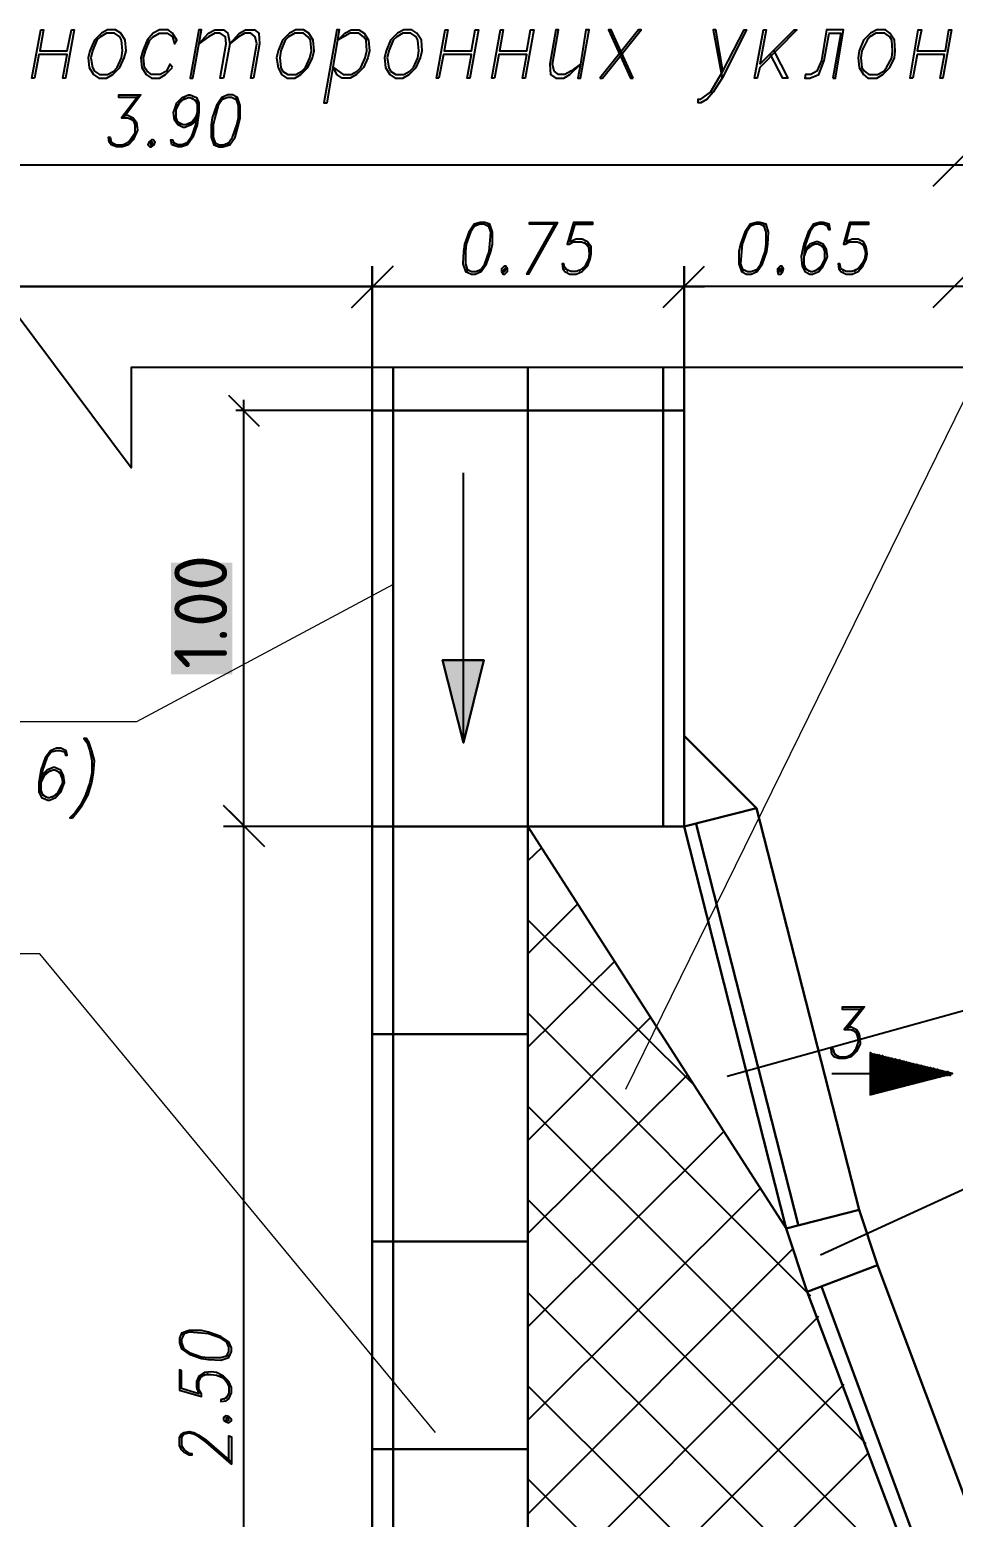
# Model space of a CAD drawing. Header units: millimetres. Extents: x 4241 to 6572, y 870 to 1291.
# Drawn here: x 4897.4 to 4941.8, y 1040.1 to 1111.7 of the extents above; entities that cross this region are included whole.
import ezdxf

# ---------------------------------------------------------------- set-up
doc = ezdxf.new("R2010")
doc.units = ezdxf.units.MM
doc.layers.add('PDF _0', color=7, linetype='Continuous')
doc.layers.add('PDF _Текст', color=7, linetype='Continuous')
doc.styles.add('PDF ISOCPEUR', font='isocpeur.ttf')

msp = doc.modelspace()

# ---------------------------------------------------------------- linework, layer by layer
at = {"layer": 'PDF _0', "lineweight": 25}
for points in [[(4897.6061, 1109.3413), (4897.4791, 1109.3413), (4897.9024, 1111.6697), (4898.0294, 1111.6697), (4897.8601, 1110.6537), (4899.1725, 1110.6537), (4899.3842, 1111.6697), (4899.5112, 1111.6697), (4899.0878, 1109.3413), (4898.9608, 1109.3413), (4899.1725, 1110.4843), (4897.8178, 1110.4843)], [(4901.1199, 1111.6697), (4900.8235, 1111.5004), (4900.4849, 1111.1617), (4900.2732, 1110.6537), (4900.1885, 1110.315), (4900.2309, 1109.8493), (4900.4425, 1109.5106), (4900.6965, 1109.3413), (4901.0776, 1109.3413), (4901.3739, 1109.5106), (4901.7126, 1109.8493), (4901.9242, 1110.315), (4902.0089, 1110.6537), (4901.9666, 1111.1617), (4901.7549, 1111.5004), (4901.5009, 1111.6697)], [(4901.0776, 1111.5004), (4900.7812, 1111.331), (4900.6119, 1111.1617), (4900.4002, 1110.6537), (4900.3155, 1110.315), (4900.4002, 1109.8493), (4900.4849, 1109.68), (4900.7389, 1109.5106), (4901.1199, 1109.5106), (4901.4162, 1109.68), (4901.5856, 1109.8493), (4901.7972, 1110.315), (4901.8396, 1110.6537), (4901.7972, 1111.1617), (4901.7126, 1111.331), (4901.4586, 1111.5004)], [(4904.2527, 1109.8493), (4904.1257, 1110.0187), (4903.9563, 1109.68), (4903.66, 1109.5106), (4903.2366, 1109.5106), (4903.025, 1109.68), (4902.8979, 1109.8493), (4902.8556, 1110.315), (4902.9403, 1110.6537), (4903.152, 1111.1617), (4903.3213, 1111.331), (4903.6176, 1111.5004), (4903.9987, 1111.5004), (4904.2527, 1111.331), (4904.3373, 1110.9924), (4904.4643, 1111.1617), (4904.2527, 1111.5004), (4904.041, 1111.6697), (4903.6176, 1111.6697), (4903.3213, 1111.5004), (4903.025, 1111.1617), (4902.8133, 1110.6537), (4902.7286, 1110.315), (4902.7709, 1109.8493), (4902.9826, 1109.5106), (4903.2366, 1109.3413), (4903.6176, 1109.3413), (4903.914, 1109.5106)], [(4905.2264, 1109.3413), (4905.6497, 1111.6697), (4905.5227, 1111.6697), (4905.0994, 1109.3413)], [(4906.7081, 1109.3413), (4906.5387, 1109.3413), (4906.8351, 1110.9924), (4906.7928, 1111.331), (4906.5387, 1111.5004), (4906.2847, 1111.5004), (4905.9884, 1111.331), (4905.5227, 1110.9924), (4905.9884, 1111.5004), (4906.2847, 1111.6697), (4906.7081, 1111.6697), (4906.9198, 1111.5004), (4907.0044, 1110.9924)], [(4908.1475, 1109.3413), (4908.0205, 1109.3413), (4908.3168, 1110.9924), (4908.2321, 1111.331), (4908.0205, 1111.5004), (4907.7241, 1111.5004), (4907.4278, 1111.331), (4907.0044, 1110.9924), (4907.4701, 1111.5004), (4907.7665, 1111.6697), (4908.1898, 1111.6697), (4908.4015, 1111.5004), (4908.4438, 1110.9924)], [(4910.1795, 1111.6697), (4909.8832, 1111.5004), (4909.5445, 1111.1617), (4909.3328, 1110.6537), (4909.2482, 1110.315), (4909.3328, 1109.8493), (4909.5022, 1109.5106), (4909.7562, 1109.3413), (4910.1372, 1109.3413), (4910.4335, 1109.5106), (4910.7722, 1109.8493), (4910.9839, 1110.315), (4911.0686, 1110.6537), (4911.0262, 1111.1617), (4910.8146, 1111.5004), (4910.5605, 1111.6697)], [(4910.1372, 1111.5004), (4909.8409, 1111.331), (4909.6715, 1111.1617), (4909.4598, 1110.6537), (4909.4175, 1110.315), (4909.4598, 1109.8493), (4909.5445, 1109.68), (4909.7985, 1109.5106), (4910.1795, 1109.5106), (4910.4759, 1109.68), (4910.6452, 1109.8493), (4910.8569, 1110.315), (4910.9416, 1110.6537), (4910.8992, 1111.1617), (4910.7722, 1111.331), (4910.5605, 1111.5004)], [(4911.7036, 1108.1559), (4912.2963, 1111.6697), (4912.1693, 1111.6697), (4911.5342, 1108.1559)], [(4911.9999, 1109.8493), (4912.4656, 1109.5106), (4912.8466, 1109.5106), (4913.143, 1109.68), (4913.3123, 1109.8493), (4913.524, 1110.315), (4913.6087, 1110.6537), (4913.5663, 1111.1617), (4913.4393, 1111.331), (4913.2276, 1111.5004), (4912.8043, 1111.5004), (4912.2116, 1111.1617), (4912.5503, 1111.5004), (4912.8466, 1111.6697), (4913.2276, 1111.6697), (4913.4816, 1111.5004), (4913.6933, 1111.1617), (4913.7357, 1110.6537), (4913.651, 1110.315), (4913.4393, 1109.8493), (4913.1006, 1109.5106), (4912.8043, 1109.3413), (4912.4233, 1109.3413), (4912.1693, 1109.5106)], [(4915.3867, 1111.6697), (4915.0904, 1111.5004), (4914.7517, 1111.1617), (4914.54, 1110.6537), (4914.4554, 1110.315), (4914.4977, 1109.8493), (4914.7094, 1109.5106), (4914.9634, 1109.3413), (4915.3444, 1109.3413), (4915.6407, 1109.5106), (4915.9794, 1109.8493), (4916.1911, 1110.315), (4916.2757, 1110.6537), (4916.2334, 1111.1617), (4916.0217, 1111.5004), (4915.7677, 1111.6697)], [(4915.3444, 1111.5004), (4915.048, 1111.331), (4914.8787, 1111.1617), (4914.667, 1110.6537), (4914.5824, 1110.315), (4914.667, 1109.8493), (4914.7517, 1109.68), (4915.0057, 1109.5106), (4915.3867, 1109.5106), (4915.6831, 1109.68), (4915.8524, 1109.8493), (4916.0641, 1110.315), (4916.1064, 1110.6537), (4916.0641, 1111.1617), (4915.9794, 1111.331), (4915.7254, 1111.5004)], [(4917.0801, 1109.3413), (4916.9531, 1109.3413), (4917.3765, 1111.6697), (4917.5035, 1111.6697), (4917.3341, 1110.6537), (4918.6465, 1110.6537), (4918.8158, 1111.6697), (4918.9852, 1111.6697), (4918.5618, 1109.3413), (4918.4348, 1109.3413), (4918.6465, 1110.4843), (4917.2918, 1110.4843)], [(4919.7472, 1109.3413), (4919.6202, 1109.3413), (4920.0435, 1111.6697), (4920.1705, 1111.6697), (4920.0012, 1110.6537), (4921.3136, 1110.6537), (4921.4829, 1111.6697), (4921.6523, 1111.6697), (4921.2289, 1109.3413), (4921.1019, 1109.3413), (4921.3136, 1110.4843), (4919.9589, 1110.4843)], [(4923.896, 1110.0187), (4923.4303, 1109.68), (4923.134, 1109.5106), (4922.8376, 1109.5106), (4922.626, 1109.68), (4922.5413, 1110.0187), (4922.8376, 1111.6697), (4922.7106, 1111.6697), (4922.4143, 1110.0187), (4922.4566, 1109.5106), (4922.7106, 1109.3413), (4923.0916, 1109.3413), (4923.388, 1109.5106), (4923.896, 1110.0187), (4923.769, 1109.3413), (4923.896, 1109.3413), (4924.3194, 1111.6697), (4924.15, 1111.6697)], [(4924.8274, 1109.3413), (4924.9544, 1109.3413), (4926.8171, 1111.6697), (4926.6901, 1111.6697)], [(4926.4361, 1109.3413), (4925.3777, 1111.6697), (4925.2507, 1111.6697), (4926.3091, 1109.3413)], [(4932.5323, 1110.0187), (4934.1834, 1111.6697), (4934.3104, 1111.6697), (4932.5323, 1109.8493), (4932.4053, 1109.3413), (4932.2783, 1109.3413), (4932.7016, 1111.6697), (4932.8287, 1111.6697)], [(4936.0461, 1109.3413), (4936.1731, 1109.3413), (4936.5541, 1111.6697), (4935.7498, 1111.6697), (4935.4957, 1110.188), (4935.2841, 1109.68), (4934.9877, 1109.5106), (4934.7337, 1109.5106), (4934.6914, 1109.3413), (4934.9454, 1109.3413), (4935.3687, 1109.5106), (4935.6228, 1110.188), (4935.8768, 1111.5004), (4936.4271, 1111.5004)], [(4938.1628, 1111.6697), (4937.8665, 1111.5004), (4937.5278, 1111.1617), (4937.3161, 1110.6537), (4937.2738, 1110.315), (4937.3161, 1109.8493), (4937.5278, 1109.5106), (4937.7395, 1109.3413), (4938.1628, 1109.3413), (4938.4592, 1109.5106), (4938.7979, 1109.8493), (4939.0095, 1110.315), (4939.0519, 1110.6537), (4939.0095, 1111.1617), (4938.7979, 1111.5004), (4938.5862, 1111.6697)], [(4938.1205, 1111.5004), (4937.8242, 1111.331), (4937.6972, 1111.1617), (4937.4431, 1110.6537), (4937.4008, 1110.315), (4937.4431, 1109.8493), (4937.5702, 1109.68), (4937.7818, 1109.5106), (4938.2052, 1109.5106), (4938.5015, 1109.68), (4938.6285, 1109.8493), (4938.8825, 1110.315), (4938.9249, 1110.6537), (4938.8825, 1111.1617), (4938.7979, 1111.331), (4938.5439, 1111.5004)], [(4939.8986, 1109.3413), (4939.7716, 1109.3413), (4940.1526, 1111.6697), (4940.3219, 1111.6697), (4940.1102, 1110.6537), (4941.465, 1110.6537), (4941.6343, 1111.6697), (4941.7613, 1111.6697), (4941.3379, 1109.3413), (4941.2109, 1109.3413), (4941.4226, 1110.4843), (4940.1102, 1110.4843)], [(4918.2655, 1077.3362), (4917.2494, 1081.3157), (4919.2392, 1081.3157)], [(4899.4265, 1073.7377), (4899.6382, 1073.9917), (4899.8922, 1074.3304), (4900.1885, 1074.8384), (4900.3579, 1075.4311), (4900.4425, 1075.8968), (4900.4849, 1076.4895), (4900.3579, 1076.9552), (4900.2309, 1077.3362), (4900.1039, 1077.5479), (4899.9768, 1077.5479), (4900.1462, 1077.3362), (4900.2732, 1076.9552), (4900.3579, 1076.4895), (4900.3579, 1075.8968), (4900.2732, 1075.4311), (4900.0615, 1074.8384), (4899.8075, 1074.3304), (4899.5535, 1073.9917), (4899.2995, 1073.7377)], [(4941.1263, 1061.249), (4940.6183, 1061.7147)]]:
    msp.add_lwpolyline(points, close=True, dxfattribs=at)
for points in [[(4930.7542, 1109.68), (4931.7703, 1111.6697), (4931.8973, 1111.6697), (4930.7119, 1109.3413), (4930.2886, 1108.6639), (4929.9922, 1108.3253), (4929.6959, 1108.1559), (4929.5689, 1108.1559), (4929.5689, 1108.3253), (4929.6959, 1108.3253), (4930.1616, 1108.6639), (4930.7542, 1109.68), (4930.4156, 1111.6697), (4930.2886, 1111.6697), (4930.7119, 1109.3413)], [(4933.2097, 1110.6537), (4933.887, 1109.3413), (4933.633, 1109.3413), (4933.0403, 1110.4843)], [(4984.2654, 973.0232), (4984.2654, 1059.3439), (4980.286, 1059.3439), (4989.0916, 1065.9481), (4984.2654, 1065.9481), (4984.2654, 1095.4132), (4902.2629, 1095.4132), (4902.2629, 1090.587), (4895.6587, 1099.3926)], [(4919.2392, 1081.3157), (4917.2494, 1081.3157), (4918.2655, 1077.3362), (4919.2392, 1081.3157), (4917.2494, 1081.3157), (4918.2655, 1077.3362), (4918.2655, 1090.333)], [(4899.0455, 1076.9552), (4899.0878, 1076.7435), (4899.1725, 1076.7435), (4899.1302, 1076.9552), (4898.8761, 1077.0822), (4898.6645, 1077.0822), (4898.3681, 1076.9552), (4898.1141, 1076.6165), (4897.9024, 1076.0238), (4897.8178, 1075.4311), (4897.8178, 1074.9654), (4897.9448, 1074.7114), (4898.2411, 1074.5844), (4898.3258, 1074.5844), (4898.6221, 1074.7114), (4898.8761, 1074.9654), (4899.0031, 1075.3041), (4899.0455, 1075.4311), (4899.0031, 1075.7698), (4898.8761, 1076.0238), (4898.5798, 1076.1508), (4898.4951, 1076.1508), (4898.1988, 1076.0238), (4897.9448, 1075.7698)], [(4930.9659, 1061.2913), (4989.8113, 1077.6325), (5023.8061, 1077.6325)], [(4935.4534, 1052.6973), (4989.8113, 1077.6325), (4944.259, 1013.6223)], [(4898.4528, 1076.9552), (4898.1988, 1076.6165), (4897.9871, 1076.0238), (4897.9024, 1075.4311), (4897.9024, 1074.9654), (4898.1565, 1074.7114)], [(4899.0878, 1076.8705), (4898.8338, 1076.9552), (4898.6645, 1076.9552), (4898.3258, 1076.8705)], [(4898.9608, 1075.5581), (4898.8338, 1075.8968), (4898.5798, 1076.0238), (4898.4951, 1076.0238), (4898.1565, 1075.8968), (4897.9024, 1075.5581)], [(4898.3681, 1076.0238), (4898.0718, 1075.7698), (4897.9024, 1075.4311)], [(4898.4528, 1074.7114), (4898.7491, 1074.9654), (4898.9185, 1075.3041), (4898.9608, 1075.4311), (4898.9185, 1075.7698), (4898.6645, 1076.0238)], [(4897.8601, 1075.1771), (4897.9871, 1074.8384), (4898.2411, 1074.7114), (4898.3258, 1074.7114), (4898.6645, 1074.8384), (4898.9185, 1075.1771)], [(4921.3559, 1073.3144), (4933.8024, 1053.9674)], [(4921.3559, 1071.6633), (4922.0333, 1072.2984)], [(4921.3559, 1067.1758), (4923.769, 1069.5889)], [(4929.3995, 1060.8256), (4921.3559, 1068.8269)], [(4921.3559, 1062.6884), (4925.5471, 1066.8372)], [(4934.9877, 1050.7076), (4921.3559, 1064.3394)], [(4921.3559, 1058.2009), (4927.2828, 1064.1277)], [(4937.4431, 1064.5087), (4936.5118, 1064.5087), (4936.5118, 1064.6358), (4937.5702, 1064.6358), (4936.7235, 1063.535)], [(4937.4855, 1064.6358), (4936.5965, 1063.535), (4936.8928, 1063.535), (4937.1468, 1063.4504), (4937.2738, 1063.0694)], [(4936.7235, 1063.6621), (4936.9351, 1063.6621), (4937.1891, 1063.535), (4937.3161, 1063.3234), (4937.3585, 1062.9424), (4937.3585, 1062.8577), (4937.1891, 1062.4767), (4936.9351, 1062.2227), (4936.6388, 1062.138), (4936.3424, 1062.138), (4936.0884, 1062.2227), (4936.0038, 1062.3497), (4935.9614, 1062.6037), (4936.0461, 1062.6037), (4936.1308, 1062.3497), (4936.3848, 1062.2227), (4936.6811, 1062.2227), (4936.9775, 1062.3497), (4937.2315, 1062.7307)], [(4936.9775, 1063.535), (4937.2315, 1063.3234), (4937.2738, 1062.9424), (4937.2315, 1062.8577), (4937.1045, 1062.4767), (4936.7658, 1062.2227)], [(4936.3001, 1062.2227), (4936.0461, 1062.4767)], [(4937.8242, 1060.4023), (4941.8036, 1061.4183), (4937.8242, 1062.392)], [(4937.8665, 1060.4023), (4937.8665, 1062.4343), (4939.4752, 1060.8256)], [(4937.8665, 1062.392), (4939.4329, 1060.8256)], [(4937.8665, 1062.3497), (4939.3905, 1060.7833)], [(4937.8665, 1062.265), (4939.3482, 1060.7833)], [(4937.8665, 1062.1803), (4939.3059, 1060.7833), (4937.8665, 1062.2227)], [(4937.8665, 1062.138), (4939.2635, 1060.7833)], [(4937.8665, 1062.0957), (4939.2212, 1060.741)], [(4937.8665, 1062.0533), (4939.1789, 1060.741)], [(4937.8665, 1062.011), (4939.1365, 1060.741)], [(4937.8665, 1061.9263), (4939.0942, 1060.741), (4937.8665, 1061.9687)], [(4937.9088, 1062.392), (4939.5176, 1060.8256)], [(4937.9935, 1062.392), (4939.5599, 1060.8256)], [(4938.0358, 1062.392), (4939.5599, 1060.868)], [(4938.1205, 1062.3497), (4939.6022, 1060.868)], [(4938.1628, 1062.3497), (4939.6446, 1060.868)], [(4938.2475, 1062.3497), (4939.6869, 1060.868)], [(4938.2898, 1062.3073), (4939.7292, 1060.868)], [(4938.3322, 1062.3073), (4939.7716, 1060.9103), (4938.4168, 1062.3073)], [(4938.4592, 1062.265), (4939.8139, 1060.9103)], [(4938.5439, 1062.265), (4939.8562, 1060.9103)], [(4938.5862, 1062.2227), (4939.8986, 1060.9103)], [(4938.6285, 1062.2227), (4939.9409, 1060.9526)], [(4938.7132, 1062.2227), (4939.9832, 1060.9526)], [(4938.7555, 1062.1803), (4940.0256, 1060.9526), (4938.8402, 1062.1803)], [(4938.8825, 1062.1803), (4940.0679, 1060.9526)], [(4938.9249, 1062.138), (4940.1102, 1060.995)], [(4939.0095, 1062.138), (4940.1526, 1060.995)], [(4939.0519, 1062.138), (4940.1949, 1060.995)], [(4939.1365, 1062.0957), (4940.2372, 1060.995)], [(4939.1789, 1062.0957), (4940.2796, 1061.0373), (4939.2635, 1062.0957)], [(4939.3059, 1062.0533), (4940.3219, 1061.0373)], [(4939.3482, 1062.0533), (4940.3642, 1061.0373)], [(4939.4329, 1062.0533), (4940.4066, 1061.0373)], [(4939.4752, 1062.011), (4940.4489, 1061.0796)], [(4939.5599, 1062.011), (4940.4913, 1061.0796), (4939.6022, 1061.9687)], [(4939.6446, 1061.9687), (4940.5336, 1061.0796)], [(4939.7292, 1061.9687), (4940.5759, 1061.0796)], [(4921.3559, 1053.7134), (4929.0609, 1061.376)], [(4936.0038, 1061.4183), (4941.8036, 1061.4183), (4939.8986, 1061.4183)], [(4937.8665, 1061.884), (4939.0519, 1060.6986)], [(4937.8665, 1061.8417), (4939.0095, 1060.6986)], [(4937.8665, 1061.7993), (4938.9672, 1060.6986)], [(4937.8665, 1061.757), (4938.9249, 1060.6986)], [(4937.8665, 1061.7147), (4938.8825, 1060.6563)], [(4937.8665, 1061.63), (4938.8402, 1060.6563), (4937.8665, 1061.6723)], [(4937.8665, 1061.5453), (4938.7979, 1060.6563)], [(4937.8665, 1061.503), (4938.7555, 1060.6563)], [(4937.8665, 1061.4606), (4938.7132, 1060.6139)], [(4937.8665, 1061.4183), (4938.6709, 1060.6139)], [(4937.8665, 1061.376), (4938.6285, 1060.6139)], [(4937.8665, 1061.2913), (4938.5862, 1060.6139), (4937.8665, 1061.3336)], [(4939.7716, 1061.9263), (4940.6183, 1061.122)], [(4939.8562, 1061.9263), (4940.6606, 1061.122)], [(4939.8986, 1061.9263), (4940.7029, 1061.122)], [(4939.9832, 1061.884), (4940.7453, 1061.122)], [(4940.0256, 1061.884), (4940.7453, 1061.1643)], [(4940.0679, 1061.884), (4940.7876, 1061.1643)], [(4940.1526, 1061.8417), (4940.8299, 1061.1643)], [(4940.1949, 1061.8417), (4940.8723, 1061.1643)], [(4940.2796, 1061.8417), (4940.9146, 1061.1643)], [(4940.3219, 1061.7993), (4940.9569, 1061.2066), (4940.3642, 1061.7993)], [(4940.4489, 1061.7993), (4940.9993, 1061.2066)], [(4940.4913, 1061.757), (4941.0416, 1061.2066)], [(4940.5759, 1061.757), (4941.0839, 1061.2066)], [(4940.6606, 1061.7147), (4941.1686, 1061.249)], [(4941.2109, 1061.249), (4940.7453, 1061.7147), (4941.2109, 1061.249), (4940.7876, 1061.6723)], [(4941.2533, 1061.249), (4940.8723, 1061.6723), (4941.2533, 1061.249)], [(4940.9146, 1061.6723), (4941.2956, 1061.2913)], [(4941.3379, 1061.2913), (4940.9993, 1061.63), (4941.3379, 1061.2913)], [(4941.0416, 1061.63), (4941.3803, 1061.2913)], [(4941.4226, 1061.2913), (4941.0839, 1061.63), (4941.4226, 1061.2913)], [(4941.1686, 1061.5876), (4941.465, 1061.3336), (4941.2109, 1061.5876), (4941.465, 1061.3336)], [(4941.2956, 1061.5876), (4941.5073, 1061.3336)], [(4941.5496, 1061.3336), (4941.3379, 1061.5453), (4941.5496, 1061.3336)], [(4941.3803, 1061.5453), (4941.592, 1061.3336), (4941.465, 1061.503), (4941.6343, 1061.376), (4941.465, 1061.503), (4941.6343, 1061.376), (4941.5073, 1061.4606), (4941.6343, 1061.376), (4941.5073, 1061.4606), (4941.6343, 1061.376)], [(4941.6343, 1061.376), (4941.465, 1061.503), (4941.6343, 1061.376)], [(4941.465, 1061.503), (4941.592, 1061.3336)], [(4941.5073, 1061.503), (4941.719, 1061.3336), (4941.592, 1061.503)], [(4941.6766, 1061.3336), (4941.5073, 1061.4606), (4941.6766, 1061.3336)], [(4941.5496, 1061.5453), (4941.719, 1061.376)], [(4941.592, 1061.4606), (4941.6766, 1061.376)], [(4937.8665, 1061.249), (4938.5439, 1060.5716)], [(4937.8665, 1061.2066), (4938.5015, 1060.5716)], [(4937.8665, 1061.1643), (4938.4592, 1060.5716)], [(4937.8665, 1061.122), (4938.4168, 1060.5716)], [(4937.8665, 1061.0796), (4938.3745, 1060.5716)], [(4937.8665, 1061.0373), (4938.3745, 1060.5293)], [(4937.8665, 1060.995), (4938.3322, 1060.5293)], [(4937.8665, 1060.9526), (4938.2898, 1060.5293)], [(4937.8665, 1060.9103), (4938.2475, 1060.5293)], [(4937.8665, 1060.868), (4938.2052, 1060.4869)], [(4937.8665, 1060.7833), (4938.1628, 1060.4869)], [(4937.8665, 1060.6986), (4938.1205, 1060.4869), (4937.8665, 1060.741)], [(4937.8665, 1060.6563), (4938.0782, 1060.4869)], [(4937.8665, 1060.6139), (4938.0358, 1060.4446)], [(4937.8665, 1060.5716), (4937.9935, 1060.4446)], [(4937.6548, 1043.5954), (4921.3559, 1059.8519)], [(4937.8665, 1060.5293), (4937.9512, 1060.4446)], [(4937.8665, 1060.4446), (4937.9088, 1060.4446), (4937.8665, 1060.4869)], [(4921.3559, 1049.2259), (4930.7966, 1058.6242)], [(4921.3559, 1044.7384), (4932.5746, 1055.9148)], [(4940.2796, 1036.4408), (4921.3559, 1055.3644)], [(4921.3559, 1040.2086), (4934.141, 1052.9937)], [(4941.8883, 1030.3869), (4940.6183, 1031.6569), (4921.3559, 1050.8769)], [(4921.3559, 1035.7211), (4935.3687, 1049.7339)], [(4921.3559, 1031.2336), (4936.5965, 1046.4741)], [(4941.8883, 1025.8994), (4937.4855, 1030.3022), (4921.3559, 1046.3895)], [(4921.3559, 1026.7461), (4937.7818, 1043.172)], [(4941.8883, 1021.4119), (4934.3527, 1028.9475), (4921.3559, 1041.902)]]:
    msp.add_lwpolyline(points, dxfattribs=at)
at = {"layer": 'PDF _0', "color": 5, "lineweight": 25}
for points in [[(4902.6016, 1108.4099), (4901.6702, 1108.4099), (4901.6702, 1108.5369), (4902.7286, 1108.5369), (4901.8819, 1107.4362)], [(4902.6439, 1108.5369), (4901.7972, 1107.4362), (4902.0936, 1107.4362), (4902.3476, 1107.3092), (4902.4746, 1106.9706)], [(4905.3957, 1107.3092), (4905.1417, 1107.0976), (4904.8454, 1106.9706), (4904.7607, 1106.9706), (4904.5067, 1107.0976), (4904.3373, 1107.3092), (4904.295, 1107.6902), (4904.3373, 1107.8172), (4904.4643, 1108.1559), (4904.7183, 1108.4099), (4905.0147, 1108.5369), (4905.0994, 1108.5369), (4905.3957, 1108.4099), (4905.5227, 1108.1559), (4905.5227, 1107.6902), (4905.438, 1107.0976), (4905.2264, 1106.5049), (4904.9724, 1106.1239), (4904.676, 1106.0392), (4904.5067, 1106.0392), (4904.2103, 1106.1239), (4904.168, 1106.3779), (4904.2527, 1106.3779), (4904.3373, 1106.1239)], [(4904.676, 1107.0976), (4904.422, 1107.3092), (4904.422, 1107.6902), (4904.422, 1107.8172), (4904.5913, 1108.1559), (4904.8877, 1108.4099)], [(4904.422, 1107.9443), (4904.676, 1108.2829), (4905.0147, 1108.4099), (4905.0994, 1108.4099), (4905.3534, 1108.2829), (4905.4804, 1107.9443)], [(4905.184, 1108.4099), (4905.438, 1108.1559), (4905.438, 1107.6902), (4905.3534, 1107.0976), (4905.1417, 1106.5049), (4904.8877, 1106.1239)], [(4906.7081, 1108.4099), (4906.4541, 1108.0289), (4906.2847, 1107.4362), (4906.2001, 1107.0976), (4906.2001, 1106.5049), (4906.3271, 1106.1239)], [(4907.3431, 1108.2829), (4907.0891, 1108.4099), (4906.9198, 1108.4099), (4906.5811, 1108.2829)], [(4906.8774, 1106.1239), (4907.1314, 1106.5049), (4907.3431, 1107.0976), (4907.4278, 1107.4362), (4907.4278, 1108.0289), (4907.3008, 1108.4099)], [(4901.9242, 1107.5632), (4902.0936, 1107.5632), (4902.3476, 1107.4362), (4902.5169, 1107.2246), (4902.5593, 1106.8435), (4902.5169, 1106.7165), (4902.3476, 1106.3779), (4902.1359, 1106.1239), (4901.8396, 1106.0392), (4901.5432, 1106.0392), (4901.2892, 1106.1239), (4901.2046, 1106.2509), (4901.1622, 1106.5049), (4901.2469, 1106.5049), (4901.2892, 1106.2509), (4901.5432, 1106.1239), (4901.8396, 1106.1239), (4902.1359, 1106.2509), (4902.3899, 1106.6319)], [(4902.1783, 1107.4362), (4902.4323, 1107.2246), (4902.4323, 1106.8435), (4902.4323, 1106.7165), (4902.2629, 1106.3779), (4901.9242, 1106.1239)], [(4905.438, 1107.5632), (4905.184, 1107.2246), (4904.8877, 1107.0976), (4904.7607, 1107.0976), (4904.5067, 1107.2246), (4904.3797, 1107.5632)], [(4905.438, 1107.6902), (4905.311, 1107.3092), (4904.9724, 1107.0976)], [(4901.4586, 1106.1239), (4901.2046, 1106.3779)], [(4905.0147, 1106.2509), (4904.7183, 1106.1239), (4904.5067, 1106.1239), (4904.2527, 1106.2509)], [(4906.2424, 1106.2509), (4906.4964, 1106.1239), (4906.7081, 1106.1239), (4907.0044, 1106.2509)], [(4940.8723, 1104.1341), (4942.862, 1106.1239)], [(4942.862, 1105.1502), (4863.1879, 1105.1502)], [(4918.8582, 1102.3137), (4918.6042, 1101.9327), (4918.3925, 1101.34), (4918.3502, 1101.0013), (4918.3502, 1100.4087), (4918.4772, 1100.0276)], [(4919.4932, 1102.1867), (4919.2392, 1102.3137), (4919.0698, 1102.3137), (4918.7312, 1102.1867)], [(4919.0275, 1100.0276), (4919.2815, 1100.4087), (4919.4932, 1101.0013), (4919.5355, 1101.34), (4919.5779, 1101.9327), (4919.4509, 1102.3137)], [(4922.6683, 1102.3137), (4921.4406, 1102.3137), (4921.4406, 1102.3984), (4922.7953, 1102.3984), (4921.3983, 1099.9006), (4921.3136, 1099.9006), (4922.7106, 1102.3984)], [(4924.277, 1100.4933), (4924.023, 1100.1546), (4923.6843, 1100.0276), (4923.4303, 1100.0276), (4923.134, 1100.1546), (4923.0916, 1100.4087), (4923.007, 1100.4087), (4923.0493, 1100.1546), (4923.134, 1100.0276), (4923.388, 1099.9006), (4923.6843, 1099.9006), (4923.9807, 1100.0276), (4924.2347, 1100.2817), (4924.3617, 1100.6203), (4924.404, 1100.8743), (4924.404, 1101.213), (4924.2347, 1101.467), (4923.9807, 1101.594), (4923.6843, 1101.594), (4923.388, 1101.467), (4923.642, 1102.3137), (4924.4887, 1102.3137), (4924.4887, 1102.3984), (4923.5573, 1102.3984), (4923.261, 1101.34), (4923.3457, 1101.34), (4923.5573, 1101.467), (4923.9383, 1101.467), (4924.2347, 1101.34), (4924.3617, 1101.0013)], [(4932.1513, 1102.3137), (4931.8973, 1101.9327), (4931.6856, 1101.34), (4931.6433, 1101.0013), (4931.6009, 1100.4087), (4931.7279, 1100.0276)], [(4932.7863, 1102.1867), (4932.5323, 1102.3137), (4932.3206, 1102.3137), (4932.0243, 1102.1867)], [(4932.3206, 1100.0276), (4932.5746, 1100.4087), (4932.7863, 1101.0013), (4932.8287, 1101.34), (4932.8287, 1101.9327), (4932.7016, 1102.3137)], [(4935.7498, 1102.3137), (4935.8344, 1102.0597), (4935.9191, 1102.0597), (4935.8768, 1102.3137), (4935.5804, 1102.3984), (4935.4111, 1102.3984), (4935.1147, 1102.3137), (4934.8607, 1101.9327), (4934.649, 1101.34), (4934.522, 1100.7473), (4934.5644, 1100.2817), (4934.6914, 1100.0276), (4934.9454, 1099.9006), (4935.0724, 1099.9006), (4935.3687, 1100.0276), (4935.5804, 1100.2817), (4935.7498, 1100.6203), (4935.7921, 1100.7473), (4935.7498, 1101.086), (4935.5804, 1101.34), (4935.3264, 1101.467), (4935.2417, 1101.467), (4934.9454, 1101.34), (4934.6914, 1101.086)], [(4935.1994, 1102.3137), (4934.9454, 1101.9327), (4934.7337, 1101.34), (4934.649, 1100.7473), (4934.649, 1100.2817), (4934.9031, 1100.0276)], [(4935.8344, 1102.1867), (4935.5804, 1102.3137), (4935.3687, 1102.3137), (4935.0724, 1102.1867)], [(4937.5278, 1100.4933), (4937.2738, 1100.1546), (4936.9775, 1100.0276), (4936.6811, 1100.0276), (4936.4271, 1100.1546), (4936.3848, 1100.4087), (4936.3001, 1100.4087), (4936.3424, 1100.1546), (4936.4271, 1100.0276), (4936.6811, 1099.9006), (4936.9775, 1099.9006), (4937.2738, 1100.0276), (4937.4855, 1100.2817), (4937.6548, 1100.6203), (4937.6972, 1100.8743), (4937.6548, 1101.213), (4937.5278, 1101.467), (4937.2738, 1101.594), (4936.9775, 1101.594), (4936.6811, 1101.467), (4936.8928, 1102.3137), (4937.7818, 1102.3137), (4937.7818, 1102.3984), (4936.8505, 1102.3984), (4936.5541, 1101.34), (4936.6388, 1101.34), (4936.8505, 1101.467), (4937.2315, 1101.467), (4937.4855, 1101.34), (4937.6125, 1101.0013)], [(4924.0653, 1101.467), (4924.277, 1101.213), (4924.3194, 1100.8743), (4924.277, 1100.6203), (4924.1077, 1100.2817), (4923.8113, 1100.0276)], [(4937.3161, 1101.467), (4937.5702, 1101.213), (4937.6125, 1100.8743), (4937.5702, 1100.6203), (4937.4008, 1100.2817), (4937.0621, 1100.0276)], [(4935.7074, 1100.8743), (4935.5804, 1101.213), (4935.3264, 1101.34), (4935.1994, 1101.34), (4934.9031, 1101.213), (4934.649, 1100.8743)], [(4935.1147, 1101.34), (4934.7761, 1101.086), (4934.649, 1100.7473)], [(4935.1571, 1100.0276), (4935.4957, 1100.2817), (4935.6651, 1100.6203), (4935.6651, 1100.7473), (4935.6651, 1101.086), (4935.4111, 1101.34)], [(4918.3925, 1100.1546), (4918.6465, 1100.0276), (4918.8582, 1100.0276), (4919.1545, 1100.1546)], [(4923.3033, 1100.0276), (4923.0916, 1100.2817)], [(4927.8755, 1098.2919), (4929.8652, 1100.2817)], [(4931.6856, 1100.1546), (4931.9396, 1100.0276), (4932.109, 1100.0276), (4932.4476, 1100.1546)], [(4934.6067, 1100.4933), (4934.7337, 1100.1546), (4934.9877, 1100.0276), (4935.0724, 1100.0276), (4935.3687, 1100.1546), (4935.6228, 1100.4933)], [(4936.5965, 1100.0276), (4936.3424, 1100.2817)], [(4940.8723, 1098.2919), (4942.862, 1100.2817)], [(4942.862, 1099.308), (4862.5529, 1099.308), (4929.8652, 1099.308)], [(4908.4438, 1092.5767), (4906.9621, 1094.0584)], [(4907.6818, 1072.8487), (4907.6818, 1093.8468)], [(4913.8203, 1093.3387), (4907.3008, 1093.3387)], [(4908.6978, 1072.3407), (4906.7081, 1074.3304)], [(4906.9621, 1074.0764), (4908.4438, 1072.5947)], [(4907.6818, 1022.3433), (4907.6818, 1073.9917)], [(4913.8627, 1073.3144), (4906.7081, 1073.3144)], [(4910.8146, 1073.3144), (4907.3008, 1073.3144)], [(4906.9621, 1048.4215), (4906.5811, 1048.6755), (4905.9884, 1048.8872), (4905.6497, 1048.9295), (4905.057, 1048.9719), (4904.676, 1048.8449)], [(4904.803, 1048.8872), (4904.676, 1048.6332), (4904.676, 1048.4639), (4904.803, 1048.1252)], [(4906.8351, 1047.7865), (4906.9621, 1048.0405), (4906.9621, 1048.2522), (4906.8351, 1048.5485)], [(4904.676, 1048.2522), (4905.057, 1047.9982), (4905.6497, 1047.7865), (4905.9884, 1047.7442), (4906.5811, 1047.7442), (4906.9621, 1047.8712)], [(4906.4964, 1046.8975), (4906.8351, 1046.6435), (4906.9621, 1046.3471), (4906.9621, 1046.0508), (4906.8351, 1045.7968), (4906.5811, 1045.7121), (4906.5811, 1045.6274), (4906.8351, 1045.6698), (4906.9621, 1045.7544), (4907.0891, 1046.0508), (4907.0891, 1046.3048), (4906.9621, 1046.6011), (4906.7081, 1046.8551), (4906.3694, 1047.0245), (4906.1154, 1047.0668), (4905.7767, 1047.0245), (4905.5227, 1046.8551), (4905.3957, 1046.6011), (4905.3957, 1046.3048), (4905.5227, 1046.0084), (4904.676, 1046.2624), (4904.676, 1047.1091), (4904.5913, 1047.1515), (4904.5913, 1046.1778), (4905.6497, 1045.8814), (4905.6497, 1046.0084), (4905.5227, 1046.2201), (4905.5227, 1046.6011), (4905.6497, 1046.8551), (4905.9884, 1046.9821)], [(4905.5227, 1046.6858), (4905.7767, 1046.9398), (4906.1154, 1046.9398), (4906.3694, 1046.8975), (4906.7081, 1046.7705), (4906.9621, 1046.4318)], [(4906.9621, 1045.9661), (4906.7081, 1045.7121)], [(4906.9621, 1042.7063), (4906.9621, 1043.9764), (4907.0891, 1043.934), (4907.0891, 1042.6217), (4905.8614, 1043.68), (4905.5227, 1043.934), (4905.2687, 1044.061), (4905.057, 1044.1034), (4904.803, 1044.061), (4904.676, 1043.8917), (4904.676, 1043.5107), (4904.803, 1043.299), (4905.057, 1043.1297), (4905.184, 1043.1297), (4905.184, 1043.045), (4905.057, 1043.045), (4904.803, 1043.172), (4904.676, 1043.299), (4904.5913, 1043.5107), (4904.5913, 1043.8917), (4904.676, 1044.061), (4904.803, 1044.1457), (4905.057, 1044.188), (4905.2687, 1044.1457), (4905.5227, 1044.0187), (4905.8614, 1043.7647), (4907.0891, 1042.7063)]]:
    msp.add_lwpolyline(points, dxfattribs=at)
for points in [[(4906.9198, 1108.5369), (4906.6234, 1108.4099), (4906.3694, 1108.0289), (4906.1577, 1107.4362), (4906.1154, 1107.0976), (4906.1154, 1106.5049), (4906.2424, 1106.1239), (4906.4964, 1106.0392), (4906.6657, 1106.0392), (4907.0044, 1106.1239), (4907.2584, 1106.5049), (4907.4278, 1107.0976), (4907.5124, 1107.4362), (4907.5124, 1108.0289), (4907.3854, 1108.4099), (4907.1314, 1108.5369)], [(4903.2366, 1106.3779), (4903.1096, 1106.2509), (4903.0673, 1106.1239), (4903.152, 1106.0392), (4903.2366, 1106.0392), (4903.3636, 1106.1239), (4903.406, 1106.2509), (4903.3213, 1106.3779)], [(4903.1943, 1106.2509), (4903.1943, 1106.1239), (4903.279, 1106.1239), (4903.279, 1106.2509)], [(4919.0698, 1102.3984), (4918.7735, 1102.3137), (4918.5195, 1101.9327), (4918.3078, 1101.34), (4918.2655, 1101.0013), (4918.2231, 1100.4087), (4918.3502, 1100.0276), (4918.6465, 1099.9006), (4918.8158, 1099.9006), (4919.1122, 1100.0276), (4919.3662, 1100.4087), (4919.5779, 1101.0013), (4919.6625, 1101.34), (4919.6625, 1101.9327), (4919.5355, 1102.3137), (4919.2815, 1102.3984)], [(4932.363, 1102.3984), (4932.0666, 1102.3137), (4931.8126, 1101.9327), (4931.6009, 1101.34), (4931.5163, 1101.0013), (4931.5163, 1100.4087), (4931.6433, 1100.0276), (4931.8973, 1099.9006), (4932.109, 1099.9006), (4932.4053, 1100.0276), (4932.6593, 1100.4087), (4932.871, 1101.0013), (4932.9133, 1101.34), (4932.9557, 1101.9327), (4932.8287, 1102.3137), (4932.5323, 1102.3984)], [(4914.8787, 1100.2817), (4912.889, 1098.2919)], [(4913.8627, 1100.2817), (4913.8627, 1095.4132)], [(4920.2129, 1100.2817), (4920.0859, 1100.1546), (4920.0859, 1100.0276), (4920.1705, 1099.9006), (4920.2552, 1099.9006), (4920.3822, 1100.0276), (4920.3822, 1100.1546), (4920.2976, 1100.2817)], [(4920.2129, 1100.1546), (4920.1705, 1100.0276), (4920.2552, 1100.0276), (4920.2976, 1100.1546)], [(4928.8915, 1100.2817), (4928.8915, 1095.4132)], [(4933.506, 1100.2817), (4933.379, 1100.1546), (4933.379, 1100.0276), (4933.4213, 1099.9006), (4933.5483, 1099.9006), (4933.633, 1100.0276), (4933.6753, 1100.1546), (4933.5907, 1100.2817)], [(4933.4637, 1100.1546), (4933.4637, 1100.0276), (4933.5483, 1100.0276), (4933.5907, 1100.1546)], [(4904.5913, 1048.4639), (4904.676, 1048.1675), (4905.057, 1047.9135), (4905.6497, 1047.7018), (4905.9884, 1047.6595), (4906.5811, 1047.6172), (4906.9621, 1047.7442), (4907.0891, 1048.0405), (4907.0891, 1048.2098), (4906.9621, 1048.5062), (4906.5811, 1048.7602), (4905.9884, 1048.9719), (4905.6497, 1049.0565), (4905.057, 1049.0565), (4904.676, 1048.9295), (4904.5913, 1048.6755)], [(4906.7081, 1044.7384), (4906.8351, 1044.6537), (4906.9621, 1044.6114), (4907.0891, 1044.6961), (4907.0891, 1044.7807), (4906.9621, 1044.9077), (4906.8351, 1044.9501), (4906.7081, 1044.8654)], [(4906.8351, 1044.7384), (4906.9621, 1044.7384), (4906.9621, 1044.8231), (4906.8351, 1044.8231)]]:
    msp.add_lwpolyline(points, close=True, dxfattribs=at)
at = {"layer": 'PDF _0', "lineweight": 13}
for points in [[(5007.5496, 1104.5998), (4947.6458, 1104.5998), (4926.0551, 1060.6563)], [(4914.8787, 1084.9565), (4902.5169, 1078.3522), (4868.3951, 1078.3522)], [(4916.9108, 1044.1457), (4897.8601, 1067.1758), (4865.3893, 1067.1758)]]:
    msp.add_lwpolyline(points, dxfattribs=at)
at = {"layer": 'PDF _0', "lineweight": 30}
for points in [[(4913.8627, 1095.4132), (4913.8627, 973.0232)], [(4928.8915, 1095.4132), (4928.8915, 1073.3144), (4913.8627, 1073.3144)], [(4914.8787, 1095.4132), (4914.8787, 973.0232)], [(4921.3559, 1095.4132), (4921.3559, 971.1605)], [(4927.8755, 1095.4132), (4927.8755, 1073.3144)], [(4928.8915, 1093.3387), (4913.8627, 1093.3387)], [(4932.363, 1074.2034), (4928.8915, 1077.6749)], [(4913.8627, 971.1605), (4913.8627, 1073.6107)], [(4914.8787, 971.1605), (4914.8787, 1073.6107)], [(4929.4419, 1073.4837), (4934.395, 1054.0944)], [(4921.3559, 1063.3234), (4913.8627, 1063.3234)], [(4937.3161, 1054.8564), (4938.2052, 1052.1893)], [(4933.8024, 1053.9674), (4934.8184, 1050.9193)], [(4921.3559, 1053.3324), (4913.8627, 1053.3324)], [(4935.4957, 1051.1733), (4942.4387, 1032.419)]]:
    msp.add_lwpolyline(points, dxfattribs=at)
for points in [[(4932.363, 1074.2034), (4937.3161, 1054.8564), (4933.8024, 1053.9674), (4928.8915, 1073.3144)], [(4938.2052, 1052.1893), (4945.2327, 1033.4773), (4941.8883, 1032.2073), (4934.8184, 1050.9193)], [(4913.8627, 1043.3413), (4921.3559, 1043.3413)]]:
    msp.add_lwpolyline(points, close=True, dxfattribs=at)
at = {"layer": 'PDF _0', "color": 7, "true_color": 0xffffff, "transparency": 33554559}
for points in [[(4904.168, 1080.6383), (4907.1314, 1080.6383), (4904.168, 1086.0148)], [(4907.1314, 1080.6383), (4904.168, 1086.0148), (4907.1314, 1086.0148)]]:
    msp.add_solid(points, dxfattribs=at)
at = {"layer": 'PDF _0', "transparency": 33554559}
msp.add_solid([(4917.2494, 1081.3157), (4919.2392, 1081.3157), (4918.2655, 1077.3362)], dxfattribs=at)

# ---------------------------------------------------------------- texts
at = {"layer": 'PDF _Текст', "color": 5, "insert": (4906.8774, 1080.8923), "char_height": 2.53856, "attachment_point": 7, "rotation": 90, "style": 'PDF ISOCPEUR'}
msp.add_mtext('1.00', dxfattribs=at)

doc.saveas('drawing.dxf')
